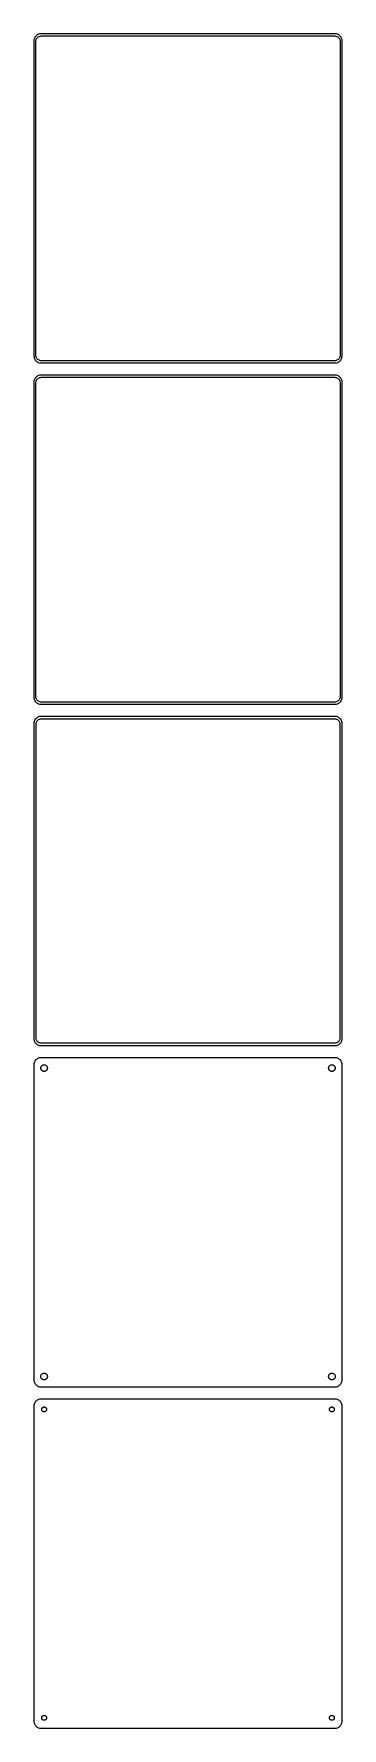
# Model space of a CAD drawing. Header units: metres. Extents: x -112 to 112, y 876 to 2112.
import ezdxf

# ---------------------------------------------------------------- set-up
doc = ezdxf.new("R2010")
doc.units = ezdxf.units.M

msp = doc.modelspace()

# ---------------------------------------------------------------- linework, layer by layer
for p, q in [((-112.461, 2107.63), (-112.5, 2107)), ((-112.5, 2107), (-112.5, 1877)), ((-112.343, 2108.24), (-112.461, 2107.63)), ((-112.149, 2108.84), (-112.343, 2108.24)), ((-111.882, 2109.41), (-112.149, 2108.84)), ((-111.545, 2109.94), (-111.882, 2109.41)), ((-111.145, 2110.42), (-111.545, 2109.94)), ((-110.687, 2110.85), (-111.145, 2110.42)), ((-111, 2106.5), (-110.968, 2107)), ((-111, 1877.5), (-111, 2106.5)), ((-110.968, 2107), (-110.874, 2107.49)), ((-110.874, 2107.49), (-110.719, 2107.97)), ((-110.719, 2107.97), (-110.505, 2108.43)), ((-110.179, 2111.22), (-110.687, 2110.85)), ((-110.505, 2108.43), (-110.236, 2108.85)), ((-110.236, 2108.85), (-109.916, 2109.24)), ((-109.629, 2111.52), (-110.179, 2111.22)), ((-109.916, 2109.24), (-109.55, 2109.58)), ((-109.045, 2111.76), (-109.629, 2111.52)), ((-109.55, 2109.58), (-109.143, 2109.88)), ((-109.143, 2109.88), (-108.703, 2110.12)), ((-108.437, 2111.91), (-109.045, 2111.76)), ((-108.703, 2110.12), (-108.236, 2110.3)), ((-107.814, 2111.99), (-108.437, 2111.91)), ((-108.236, 2110.3), (-107.75, 2110.43)), ((107.814, 2111.99), (-107.814, 2111.99)), ((-107.75, 2110.43), (-107.251, 2110.49)), ((-107.251, 2110.49), (107.251, 2110.49)), ((107.251, 2110.49), (107.75, 2110.43)), ((107.75, 2110.43), (108.236, 2110.3)), ((108.437, 2111.91), (107.814, 2111.99)), ((108.236, 2110.3), (108.703, 2110.12)), ((109.045, 2111.76), (108.437, 2111.91)), ((108.703, 2110.12), (109.143, 2109.88)), ((109.629, 2111.52), (109.045, 2111.76)), ((109.143, 2109.88), (109.55, 2109.58)), ((109.55, 2109.58), (109.916, 2109.24)), ((110.179, 2111.22), (109.629, 2111.52)), ((109.916, 2109.24), (110.236, 2108.85)), ((110.687, 2110.85), (110.179, 2111.22)), ((110.236, 2108.85), (110.505, 2108.43)), ((110.505, 2108.43), (110.719, 2107.97)), ((111.145, 2110.42), (110.687, 2110.85)), ((110.719, 2107.97), (110.874, 2107.49)), ((110.874, 2107.49), (110.968, 2107)), ((110.968, 2107), (111, 2106.5)), ((111, 2106.5), (111, 1877.5)), ((111.545, 2109.94), (111.145, 2110.42)), ((111.882, 2109.41), (111.545, 2109.94)), ((112.149, 2108.84), (111.882, 2109.41)), ((112.343, 2108.24), (112.149, 2108.84)), ((112.461, 2107.63), (112.343, 2108.24)), ((112.5, 2107), (112.461, 2107.63)), ((112.5, 1877), (112.5, 2107)), ((-112.5, 1877), (-112.461, 1876.37)), ((-112.461, 1876.37), (-112.343, 1875.76)), ((-112.343, 1875.76), (-112.149, 1875.16)), ((-112.149, 1875.16), (-111.882, 1874.59)), ((-111.882, 1874.59), (-111.545, 1874.06)), ((-111.545, 1874.06), (-111.145, 1873.58)), ((-111.145, 1873.58), (-110.687, 1873.15)), ((-110.968, 1877), (-111, 1877.5)), ((-110.874, 1876.51), (-110.968, 1877)), ((-110.719, 1876.03), (-110.874, 1876.51)), ((-110.505, 1875.57), (-110.719, 1876.03)), ((-110.687, 1873.15), (-110.179, 1872.78)), ((-110.236, 1875.15), (-110.505, 1875.57)), ((-109.916, 1874.76), (-110.236, 1875.15)), ((-110.179, 1872.78), (-109.629, 1872.48)), ((-109.55, 1874.42), (-109.916, 1874.76)), ((-109.629, 1872.48), (-109.045, 1872.24)), ((-109.143, 1874.12), (-109.55, 1874.42)), ((-108.703, 1873.88), (-109.143, 1874.12)), ((-109.045, 1872.24), (-108.437, 1872.09)), ((-108.236, 1873.7), (-108.703, 1873.88)), ((-108.437, 1872.09), (-107.814, 1872.01)), ((-107.75, 1873.57), (-108.236, 1873.7)), ((-107.814, 1872.01), (107.814, 1872.01)), ((-107.251, 1873.51), (-107.75, 1873.57)), ((107.251, 1873.51), (-107.251, 1873.51)), ((107.75, 1873.57), (107.251, 1873.51)), ((108.236, 1873.7), (107.75, 1873.57)), ((107.814, 1872.01), (108.437, 1872.09)), ((108.703, 1873.88), (108.236, 1873.7)), ((108.437, 1872.09), (109.045, 1872.24)), ((109.143, 1874.12), (108.703, 1873.88)), ((109.045, 1872.24), (109.629, 1872.48)), ((109.55, 1874.42), (109.143, 1874.12)), ((109.916, 1874.76), (109.55, 1874.42)), ((109.629, 1872.48), (110.179, 1872.78)), ((110.236, 1875.15), (109.916, 1874.76)), ((110.179, 1872.78), (110.687, 1873.15)), ((110.505, 1875.57), (110.236, 1875.15)), ((110.719, 1876.03), (110.505, 1875.57)), ((110.687, 1873.15), (111.145, 1873.58)), ((110.874, 1876.51), (110.719, 1876.03)), ((110.968, 1877), (110.874, 1876.51)), ((111, 1877.5), (110.968, 1877)), ((111.145, 1873.58), (111.545, 1874.06)), ((111.545, 1874.06), (111.882, 1874.59)), ((111.882, 1874.59), (112.149, 1875.16)), ((112.149, 1875.16), (112.343, 1875.76)), ((112.343, 1875.76), (112.461, 1876.37)), ((112.461, 1876.37), (112.5, 1877)), ((-112.461, 1858.63), (-112.5, 1858)), ((-112.5, 1858), (-112.5, 1628)), ((-112.343, 1859.24), (-112.461, 1858.63)), ((-112.149, 1859.84), (-112.343, 1859.24)), ((-111.882, 1860.41), (-112.149, 1859.84)), ((-111.545, 1860.94), (-111.882, 1860.41)), ((-111.145, 1861.42), (-111.545, 1860.94)), ((-110.687, 1861.85), (-111.145, 1861.42)), ((-111, 1857.5), (-110.968, 1858)), ((-111, 1628.5), (-111, 1857.5)), ((-110.968, 1858), (-110.874, 1858.49)), ((-110.874, 1858.49), (-110.719, 1858.97)), ((-110.719, 1858.97), (-110.505, 1859.43)), ((-110.179, 1862.22), (-110.687, 1861.85)), ((-110.505, 1859.43), (-110.236, 1859.85)), ((-110.236, 1859.85), (-109.916, 1860.24)), ((-109.629, 1862.52), (-110.179, 1862.22)), ((-109.916, 1860.24), (-109.55, 1860.58)), ((-109.045, 1862.76), (-109.629, 1862.52)), ((-109.55, 1860.58), (-109.143, 1860.88)), ((-109.143, 1860.88), (-108.703, 1861.12)), ((-108.437, 1862.91), (-109.045, 1862.76)), ((-108.703, 1861.12), (-108.236, 1861.3)), ((-107.814, 1862.99), (-108.437, 1862.91)), ((-108.236, 1861.3), (-107.75, 1861.43)), ((107.814, 1862.99), (-107.814, 1862.99)), ((-107.75, 1861.43), (-107.251, 1861.49)), ((-107.251, 1861.49), (107.251, 1861.49)), ((107.251, 1861.49), (107.75, 1861.43)), ((107.75, 1861.43), (108.236, 1861.3)), ((108.437, 1862.91), (107.814, 1862.99)), ((108.236, 1861.3), (108.703, 1861.12)), ((109.045, 1862.76), (108.437, 1862.91)), ((108.703, 1861.12), (109.143, 1860.88)), ((109.629, 1862.52), (109.045, 1862.76)), ((109.143, 1860.88), (109.55, 1860.58)), ((109.55, 1860.58), (109.916, 1860.24)), ((110.179, 1862.22), (109.629, 1862.52)), ((109.916, 1860.24), (110.236, 1859.85)), ((110.687, 1861.85), (110.179, 1862.22)), ((110.236, 1859.85), (110.505, 1859.43)), ((110.505, 1859.43), (110.719, 1858.97)), ((111.145, 1861.42), (110.687, 1861.85)), ((110.719, 1858.97), (110.874, 1858.49)), ((110.874, 1858.49), (110.968, 1858)), ((110.968, 1858), (111, 1857.5)), ((111, 1857.5), (111, 1628.5)), ((111.545, 1860.94), (111.145, 1861.42)), ((111.882, 1860.41), (111.545, 1860.94)), ((112.149, 1859.84), (111.882, 1860.41)), ((112.343, 1859.24), (112.149, 1859.84)), ((112.461, 1858.63), (112.343, 1859.24)), ((112.5, 1858), (112.461, 1858.63)), ((112.5, 1628), (112.5, 1858)), ((-112.5, 1628), (-112.461, 1627.37)), ((-112.461, 1627.37), (-112.343, 1626.76)), ((-112.343, 1626.76), (-112.149, 1626.16)), ((-112.149, 1626.16), (-111.882, 1625.59)), ((-111.882, 1625.59), (-111.545, 1625.06)), ((-111.545, 1625.06), (-111.145, 1624.58)), ((-111.145, 1624.58), (-110.687, 1624.15)), ((-110.968, 1628), (-111, 1628.5)), ((-110.874, 1627.51), (-110.968, 1628)), ((-110.719, 1627.03), (-110.874, 1627.51)), ((-110.505, 1626.57), (-110.719, 1627.03)), ((-110.687, 1624.15), (-110.179, 1623.78)), ((-110.236, 1626.15), (-110.505, 1626.57)), ((-109.916, 1625.76), (-110.236, 1626.15)), ((-110.179, 1623.78), (-109.629, 1623.48)), ((-109.55, 1625.42), (-109.916, 1625.76)), ((-109.629, 1623.48), (-109.045, 1623.24)), ((-109.143, 1625.12), (-109.55, 1625.42)), ((-108.703, 1624.88), (-109.143, 1625.12)), ((-109.045, 1623.24), (-108.437, 1623.09)), ((-108.236, 1624.7), (-108.703, 1624.88)), ((-108.437, 1623.09), (-107.814, 1623.01)), ((-107.75, 1624.57), (-108.236, 1624.7)), ((-107.814, 1623.01), (107.814, 1623.01)), ((-107.251, 1624.51), (-107.75, 1624.57)), ((107.251, 1624.51), (-107.251, 1624.51)), ((107.75, 1624.57), (107.251, 1624.51)), ((108.236, 1624.7), (107.75, 1624.57)), ((107.814, 1623.01), (108.437, 1623.09)), ((108.703, 1624.88), (108.236, 1624.7)), ((108.437, 1623.09), (109.045, 1623.24)), ((109.143, 1625.12), (108.703, 1624.88)), ((109.045, 1623.24), (109.629, 1623.48)), ((109.55, 1625.42), (109.143, 1625.12)), ((109.916, 1625.76), (109.55, 1625.42)), ((109.629, 1623.48), (110.179, 1623.78)), ((110.236, 1626.15), (109.916, 1625.76)), ((110.179, 1623.78), (110.687, 1624.15)), ((110.505, 1626.57), (110.236, 1626.15)), ((110.719, 1627.03), (110.505, 1626.57)), ((110.687, 1624.15), (111.145, 1624.58)), ((110.874, 1627.51), (110.719, 1627.03)), ((110.968, 1628), (110.874, 1627.51)), ((111, 1628.5), (110.968, 1628)), ((111.145, 1624.58), (111.545, 1625.06)), ((111.545, 1625.06), (111.882, 1625.59)), ((111.882, 1625.59), (112.149, 1626.16)), ((112.149, 1626.16), (112.343, 1626.76)), ((112.343, 1626.76), (112.461, 1627.37)), ((112.461, 1627.37), (112.5, 1628)), ((-112.461, 1609.63), (-112.5, 1609)), ((-112.5, 1609), (-112.5, 1379)), ((-112.343, 1610.24), (-112.461, 1609.63)), ((-112.149, 1610.84), (-112.343, 1610.24)), ((-111.882, 1611.41), (-112.149, 1610.84)), ((-111.545, 1611.94), (-111.882, 1611.41)), ((-111.145, 1612.42), (-111.545, 1611.94)), ((-110.687, 1612.85), (-111.145, 1612.42)), ((-110.873, 1608.5), (-110.842, 1608.99)), ((-110.873, 1379.5), (-110.873, 1608.5)), ((-110.842, 1608.99), (-110.751, 1609.46)), ((-110.751, 1609.46), (-110.601, 1609.93)), ((-110.179, 1613.22), (-110.687, 1612.85)), ((-110.601, 1609.93), (-110.394, 1610.37)), ((-110.394, 1610.37), (-110.133, 1610.78)), ((-109.629, 1613.52), (-110.179, 1613.22)), ((-110.133, 1610.78), (-109.823, 1611.15)), ((-109.823, 1611.15), (-109.469, 1611.48)), ((-109.045, 1613.76), (-109.629, 1613.52)), ((-109.469, 1611.48), (-109.075, 1611.77)), ((-109.075, 1611.77), (-108.649, 1612)), ((-108.437, 1613.91), (-109.045, 1613.76)), ((-108.649, 1612), (-108.197, 1612.18)), ((-107.814, 1613.99), (-108.437, 1613.91)), ((-108.197, 1612.18), (-107.726, 1612.3)), ((107.814, 1613.99), (-107.814, 1613.99)), ((-107.726, 1612.3), (-107.243, 1612.36)), ((-107.243, 1612.36), (107.243, 1612.36)), ((107.243, 1612.36), (107.726, 1612.3)), ((107.726, 1612.3), (108.197, 1612.18)), ((108.437, 1613.91), (107.814, 1613.99)), ((108.197, 1612.18), (108.649, 1612)), ((109.045, 1613.76), (108.437, 1613.91)), ((108.649, 1612), (109.075, 1611.77)), ((109.629, 1613.52), (109.045, 1613.76)), ((109.075, 1611.77), (109.469, 1611.48)), ((109.469, 1611.48), (109.823, 1611.15)), ((110.179, 1613.22), (109.629, 1613.52)), ((109.823, 1611.15), (110.133, 1610.78)), ((110.133, 1610.78), (110.394, 1610.37)), ((110.687, 1612.85), (110.179, 1613.22)), ((110.394, 1610.37), (110.601, 1609.93)), ((110.601, 1609.93), (110.751, 1609.46)), ((111.145, 1612.42), (110.687, 1612.85)), ((110.751, 1609.46), (110.842, 1608.99)), ((110.842, 1608.99), (110.873, 1608.5)), ((110.873, 1608.5), (110.873, 1379.5)), ((111.545, 1611.94), (111.145, 1612.42)), ((111.882, 1611.41), (111.545, 1611.94)), ((112.149, 1610.84), (111.882, 1611.41)), ((112.343, 1610.24), (112.149, 1610.84)), ((112.461, 1609.63), (112.343, 1610.24)), ((112.5, 1609), (112.461, 1609.63)), ((112.5, 1379), (112.5, 1609)), ((-112.5, 1379), (-112.461, 1378.37)), ((-112.461, 1378.37), (-112.343, 1377.76)), ((-112.343, 1377.76), (-112.149, 1377.16)), ((-112.149, 1377.16), (-111.882, 1376.59)), ((-111.882, 1376.59), (-111.545, 1376.06)), ((-111.545, 1376.06), (-111.145, 1375.58)), ((-111.145, 1375.58), (-110.687, 1375.15)), ((-110.842, 1379.01), (-110.873, 1379.5)), ((-110.751, 1378.54), (-110.842, 1379.01)), ((-110.601, 1378.07), (-110.751, 1378.54)), ((-110.687, 1375.15), (-110.179, 1374.78)), ((-110.394, 1377.63), (-110.601, 1378.07)), ((-110.133, 1377.22), (-110.394, 1377.63)), ((-110.179, 1374.78), (-109.629, 1374.48)), ((-109.823, 1376.85), (-110.133, 1377.22)), ((-109.469, 1376.52), (-109.823, 1376.85)), ((-109.629, 1374.48), (-109.045, 1374.24)), ((-109.075, 1376.23), (-109.469, 1376.52)), ((-108.649, 1376), (-109.075, 1376.23)), ((-109.045, 1374.24), (-108.437, 1374.09)), ((-108.197, 1375.82), (-108.649, 1376)), ((-108.437, 1374.09), (-107.814, 1374.01)), ((-107.726, 1375.7), (-108.197, 1375.82)), ((-107.814, 1374.01), (107.814, 1374.01)), ((-107.243, 1375.64), (-107.726, 1375.7)), ((107.243, 1375.64), (-107.243, 1375.64)), ((107.726, 1375.7), (107.243, 1375.64)), ((108.197, 1375.82), (107.726, 1375.7)), ((107.814, 1374.01), (108.437, 1374.09)), ((108.649, 1376), (108.197, 1375.82)), ((108.437, 1374.09), (109.045, 1374.24)), ((109.075, 1376.23), (108.649, 1376)), ((109.045, 1374.24), (109.629, 1374.48)), ((109.469, 1376.52), (109.075, 1376.23)), ((109.823, 1376.85), (109.469, 1376.52)), ((109.629, 1374.48), (110.179, 1374.78)), ((110.133, 1377.22), (109.823, 1376.85)), ((110.394, 1377.63), (110.133, 1377.22)), ((110.179, 1374.78), (110.687, 1375.15)), ((110.601, 1378.07), (110.394, 1377.63)), ((110.751, 1378.54), (110.601, 1378.07)), ((110.687, 1375.15), (111.145, 1375.58)), ((110.842, 1379.01), (110.751, 1378.54)), ((110.873, 1379.5), (110.842, 1379.01)), ((111.145, 1375.58), (111.545, 1376.06)), ((111.545, 1376.06), (111.882, 1376.59)), ((111.882, 1376.59), (112.149, 1377.16)), ((112.149, 1377.16), (112.343, 1377.76)), ((112.343, 1377.76), (112.461, 1378.37)), ((112.461, 1378.37), (112.5, 1379)), ((-112.461, 1360.63), (-112.5, 1360)), ((-112.5, 1360), (-112.5, 1130)), ((-112.343, 1361.24), (-112.461, 1360.63)), ((-112.149, 1361.84), (-112.343, 1361.24)), ((-111.882, 1362.41), (-112.149, 1361.84)), ((-111.545, 1362.94), (-111.882, 1362.41)), ((-111.145, 1363.42), (-111.545, 1362.94)), ((-110.687, 1363.85), (-111.145, 1363.42)), ((-110.179, 1364.22), (-110.687, 1363.85)), ((-109.629, 1364.52), (-110.179, 1364.22)), ((-109.045, 1364.76), (-109.629, 1364.52)), ((-108.437, 1364.91), (-109.045, 1364.76)), ((-107.814, 1364.99), (-108.437, 1364.91)), ((107.814, 1364.99), (-107.814, 1364.99)), ((-106.286, 1359.53), (-106.022, 1359.67)), ((-106.022, 1359.67), (-105.742, 1359.78)), ((-105.742, 1359.78), (-105.45, 1359.86)), ((-105.45, 1359.86), (-105.151, 1359.9)), ((-105.151, 1359.9), (-104.849, 1359.9)), ((-104.849, 1359.9), (-104.55, 1359.86)), ((-104.55, 1359.86), (-104.258, 1359.78)), ((-104.258, 1359.78), (-103.978, 1359.67)), ((-103.978, 1359.67), (-103.714, 1359.53)), ((103.714, 1359.53), (103.978, 1359.67)), ((103.978, 1359.67), (104.258, 1359.78)), ((104.258, 1359.78), (104.55, 1359.86)), ((104.55, 1359.86), (104.849, 1359.9)), ((104.849, 1359.9), (105.151, 1359.9)), ((105.151, 1359.9), (105.45, 1359.86)), ((105.45, 1359.86), (105.742, 1359.78)), ((105.742, 1359.78), (106.022, 1359.67)), ((106.022, 1359.67), (106.286, 1359.53)), ((108.437, 1364.91), (107.814, 1364.99)), ((109.045, 1364.76), (108.437, 1364.91)), ((109.629, 1364.52), (109.045, 1364.76)), ((110.179, 1364.22), (109.629, 1364.52)), ((110.687, 1363.85), (110.179, 1364.22)), ((111.145, 1363.42), (110.687, 1363.85)), ((111.545, 1362.94), (111.145, 1363.42)), ((111.882, 1362.41), (111.545, 1362.94)), ((112.149, 1361.84), (111.882, 1362.41)), ((112.343, 1361.24), (112.149, 1361.84)), ((112.461, 1360.63), (112.343, 1361.24)), ((112.5, 1360), (112.461, 1360.63)), ((112.5, 1130), (112.5, 1360)), ((-107.4, 1357.5), (-107.381, 1357.8)), ((-107.381, 1357.2), (-107.4, 1357.5)), ((-107.381, 1357.8), (-107.325, 1358.1)), ((-107.325, 1356.9), (-107.381, 1357.2)), ((-107.325, 1358.1), (-107.231, 1358.38)), ((-107.231, 1356.62), (-107.325, 1356.9)), ((-107.231, 1358.38), (-107.103, 1358.66)), ((-107.103, 1356.34), (-107.231, 1356.62)), ((-107.103, 1358.66), (-106.942, 1358.91)), ((-106.942, 1356.09), (-107.103, 1356.34)), ((-106.942, 1358.91), (-106.75, 1359.14)), ((-106.75, 1355.86), (-106.942, 1356.09)), ((-106.75, 1359.14), (-106.53, 1359.35)), ((-106.53, 1355.65), (-106.75, 1355.86)), ((-106.53, 1359.35), (-106.286, 1359.53)), ((-106.286, 1355.47), (-106.53, 1355.65)), ((-106.022, 1355.33), (-106.286, 1355.47)), ((-105.742, 1355.22), (-106.022, 1355.33)), ((-105.45, 1355.14), (-105.742, 1355.22)), ((-105.151, 1355.1), (-105.45, 1355.14)), ((-104.849, 1355.1), (-105.151, 1355.1)), ((-104.55, 1355.14), (-104.849, 1355.1)), ((-104.258, 1355.22), (-104.55, 1355.14)), ((-103.978, 1355.33), (-104.258, 1355.22)), ((-103.714, 1355.47), (-103.978, 1355.33)), ((-103.714, 1359.53), (-103.47, 1359.35)), ((-103.47, 1355.65), (-103.714, 1355.47)), ((-103.47, 1359.35), (-103.25, 1359.14)), ((-103.25, 1355.86), (-103.47, 1355.65)), ((-103.25, 1359.14), (-103.058, 1358.91)), ((-103.058, 1356.09), (-103.25, 1355.86)), ((-103.058, 1358.91), (-102.897, 1358.66)), ((-102.897, 1356.34), (-103.058, 1356.09)), ((-102.897, 1358.66), (-102.769, 1358.38)), ((-102.769, 1356.62), (-102.897, 1356.34)), ((-102.769, 1358.38), (-102.675, 1358.1)), ((-102.675, 1356.9), (-102.769, 1356.62)), ((-102.675, 1358.1), (-102.619, 1357.8)), ((-102.619, 1357.2), (-102.675, 1356.9)), ((-102.619, 1357.8), (-102.6, 1357.5)), ((-102.6, 1357.5), (-102.619, 1357.2)), ((102.6, 1357.5), (102.619, 1357.8)), ((102.619, 1357.2), (102.6, 1357.5)), ((102.619, 1357.8), (102.675, 1358.1)), ((102.675, 1356.9), (102.619, 1357.2)), ((102.675, 1358.1), (102.769, 1358.38)), ((102.769, 1356.62), (102.675, 1356.9)), ((102.769, 1358.38), (102.897, 1358.66)), ((102.897, 1356.34), (102.769, 1356.62)), ((102.897, 1358.66), (103.058, 1358.91)), ((103.058, 1356.09), (102.897, 1356.34)), ((103.058, 1358.91), (103.25, 1359.14)), ((103.25, 1355.86), (103.058, 1356.09)), ((103.25, 1359.14), (103.47, 1359.35)), ((103.47, 1355.65), (103.25, 1355.86)), ((103.47, 1359.35), (103.714, 1359.53)), ((103.714, 1355.47), (103.47, 1355.65)), ((103.978, 1355.33), (103.714, 1355.47)), ((104.258, 1355.22), (103.978, 1355.33)), ((104.55, 1355.14), (104.258, 1355.22)), ((104.849, 1355.1), (104.55, 1355.14)), ((105.151, 1355.1), (104.849, 1355.1)), ((105.45, 1355.14), (105.151, 1355.1)), ((105.742, 1355.22), (105.45, 1355.14)), ((106.022, 1355.33), (105.742, 1355.22)), ((106.286, 1355.47), (106.022, 1355.33)), ((106.286, 1359.53), (106.53, 1359.35)), ((106.53, 1355.65), (106.286, 1355.47)), ((106.53, 1359.35), (106.75, 1359.14)), ((106.75, 1355.86), (106.53, 1355.65)), ((106.75, 1359.14), (106.942, 1358.91)), ((106.942, 1356.09), (106.75, 1355.86)), ((106.942, 1358.91), (107.103, 1358.66)), ((107.103, 1356.34), (106.942, 1356.09)), ((107.103, 1358.66), (107.231, 1358.38)), ((107.231, 1356.62), (107.103, 1356.34)), ((107.231, 1358.38), (107.325, 1358.1)), ((107.325, 1356.9), (107.231, 1356.62)), ((107.325, 1358.1), (107.381, 1357.8)), ((107.381, 1357.2), (107.325, 1356.9)), ((107.381, 1357.8), (107.4, 1357.5)), ((107.4, 1357.5), (107.381, 1357.2)), ((-112.5, 1130), (-112.461, 1129.37)), ((-112.461, 1129.37), (-112.343, 1128.76)), ((-112.343, 1128.76), (-112.149, 1128.16)), ((-112.149, 1128.16), (-111.882, 1127.59)), ((-111.882, 1127.59), (-111.545, 1127.06)), ((-111.545, 1127.06), (-111.145, 1126.58)), ((-111.145, 1126.58), (-110.687, 1126.15)), ((-110.687, 1126.15), (-110.179, 1125.78)), ((-110.179, 1125.78), (-109.629, 1125.48)), ((-109.629, 1125.48), (-109.045, 1125.24)), ((-109.045, 1125.24), (-108.437, 1125.09)), ((-108.437, 1125.09), (-107.814, 1125.01)), ((-107.814, 1125.01), (107.814, 1125.01)), ((-107.4, 1132.5), (-107.381, 1132.8)), ((-107.381, 1132.2), (-107.4, 1132.5)), ((-107.381, 1132.8), (-107.325, 1133.1)), ((-107.325, 1131.9), (-107.381, 1132.2)), ((-107.325, 1133.1), (-107.231, 1133.38)), ((-107.231, 1131.62), (-107.325, 1131.9)), ((-107.231, 1133.38), (-107.103, 1133.66)), ((-107.103, 1131.34), (-107.231, 1131.62)), ((-107.103, 1133.66), (-106.942, 1133.91)), ((-106.942, 1131.09), (-107.103, 1131.34)), ((-106.942, 1133.91), (-106.75, 1134.14)), ((-106.75, 1130.86), (-106.942, 1131.09)), ((-106.75, 1134.14), (-106.53, 1134.35)), ((-106.53, 1130.65), (-106.75, 1130.86)), ((-106.53, 1134.35), (-106.286, 1134.53)), ((-106.286, 1130.47), (-106.53, 1130.65)), ((-106.286, 1134.53), (-106.022, 1134.67)), ((-106.022, 1130.33), (-106.286, 1130.47)), ((-106.022, 1134.67), (-105.742, 1134.78)), ((-105.742, 1130.22), (-106.022, 1130.33)), ((-105.742, 1134.78), (-105.45, 1134.86)), ((-105.45, 1130.14), (-105.742, 1130.22)), ((-105.45, 1134.86), (-105.151, 1134.9)), ((-105.151, 1130.1), (-105.45, 1130.14)), ((-105.151, 1134.9), (-104.849, 1134.9)), ((-104.849, 1130.1), (-105.151, 1130.1)), ((-104.849, 1134.9), (-104.55, 1134.86)), ((-104.55, 1130.14), (-104.849, 1130.1)), ((-104.55, 1134.86), (-104.258, 1134.78)), ((-104.258, 1130.22), (-104.55, 1130.14)), ((-104.258, 1134.78), (-103.978, 1134.67)), ((-103.978, 1130.33), (-104.258, 1130.22)), ((-103.978, 1134.67), (-103.714, 1134.53)), ((-103.714, 1130.47), (-103.978, 1130.33)), ((-103.714, 1134.53), (-103.47, 1134.35)), ((-103.47, 1130.65), (-103.714, 1130.47)), ((-103.47, 1134.35), (-103.25, 1134.14)), ((-103.25, 1130.86), (-103.47, 1130.65)), ((-103.25, 1134.14), (-103.058, 1133.91)), ((-103.058, 1131.09), (-103.25, 1130.86)), ((-103.058, 1133.91), (-102.897, 1133.66)), ((-102.897, 1131.34), (-103.058, 1131.09)), ((-102.897, 1133.66), (-102.769, 1133.38)), ((-102.769, 1131.62), (-102.897, 1131.34)), ((-102.769, 1133.38), (-102.675, 1133.1)), ((-102.675, 1131.9), (-102.769, 1131.62)), ((-102.675, 1133.1), (-102.619, 1132.8)), ((-102.619, 1132.2), (-102.675, 1131.9)), ((-102.619, 1132.8), (-102.6, 1132.5)), ((-102.6, 1132.5), (-102.619, 1132.2)), ((102.6, 1132.5), (102.619, 1132.8)), ((102.619, 1132.2), (102.6, 1132.5)), ((102.619, 1132.8), (102.675, 1133.1)), ((102.675, 1131.9), (102.619, 1132.2)), ((102.675, 1133.1), (102.769, 1133.38)), ((102.769, 1131.62), (102.675, 1131.9)), ((102.769, 1133.38), (102.897, 1133.66)), ((102.897, 1131.34), (102.769, 1131.62)), ((102.897, 1133.66), (103.058, 1133.91)), ((103.058, 1131.09), (102.897, 1131.34)), ((103.058, 1133.91), (103.25, 1134.14)), ((103.25, 1130.86), (103.058, 1131.09)), ((103.25, 1134.14), (103.47, 1134.35)), ((103.47, 1130.65), (103.25, 1130.86)), ((103.47, 1134.35), (103.714, 1134.53)), ((103.714, 1130.47), (103.47, 1130.65)), ((103.714, 1134.53), (103.978, 1134.67)), ((103.978, 1130.33), (103.714, 1130.47)), ((103.978, 1134.67), (104.258, 1134.78)), ((104.258, 1130.22), (103.978, 1130.33)), ((104.258, 1134.78), (104.55, 1134.86)), ((104.55, 1130.14), (104.258, 1130.22)), ((104.55, 1134.86), (104.849, 1134.9)), ((104.849, 1130.1), (104.55, 1130.14)), ((104.849, 1134.9), (105.151, 1134.9)), ((105.151, 1130.1), (104.849, 1130.1)), ((105.151, 1134.9), (105.45, 1134.86)), ((105.45, 1130.14), (105.151, 1130.1)), ((105.45, 1134.86), (105.742, 1134.78)), ((105.742, 1130.22), (105.45, 1130.14)), ((105.742, 1134.78), (106.022, 1134.67)), ((106.022, 1130.33), (105.742, 1130.22)), ((106.022, 1134.67), (106.286, 1134.53)), ((106.286, 1130.47), (106.022, 1130.33)), ((106.286, 1134.53), (106.53, 1134.35)), ((106.53, 1130.65), (106.286, 1130.47)), ((106.53, 1134.35), (106.75, 1134.14)), ((106.75, 1130.86), (106.53, 1130.65)), ((106.75, 1134.14), (106.942, 1133.91)), ((106.942, 1131.09), (106.75, 1130.86)), ((106.942, 1133.91), (107.103, 1133.66)), ((107.103, 1131.34), (106.942, 1131.09)), ((107.103, 1133.66), (107.231, 1133.38)), ((107.231, 1131.62), (107.103, 1131.34)), ((107.231, 1133.38), (107.325, 1133.1)), ((107.325, 1131.9), (107.231, 1131.62)), ((107.325, 1133.1), (107.381, 1132.8)), ((107.381, 1132.2), (107.325, 1131.9)), ((107.381, 1132.8), (107.4, 1132.5)), ((107.4, 1132.5), (107.381, 1132.2)), ((107.814, 1125.01), (108.437, 1125.09)), ((108.437, 1125.09), (109.045, 1125.24)), ((109.045, 1125.24), (109.629, 1125.48)), ((109.629, 1125.48), (110.179, 1125.78)), ((110.179, 1125.78), (110.687, 1126.15)), ((110.687, 1126.15), (111.145, 1126.58)), ((111.145, 1126.58), (111.545, 1127.06)), ((111.545, 1127.06), (111.882, 1127.59)), ((111.882, 1127.59), (112.149, 1128.16)), ((112.149, 1128.16), (112.343, 1128.76)), ((112.343, 1128.76), (112.461, 1129.37)), ((112.461, 1129.37), (112.5, 1130)), ((-112.149, 1112.84), (-112.343, 1112.24)), ((-111.882, 1113.41), (-112.149, 1112.84)), ((-111.545, 1113.94), (-111.882, 1113.41)), ((-111.145, 1114.42), (-111.545, 1113.94)), ((-110.687, 1114.85), (-111.145, 1114.42)), ((-110.179, 1115.22), (-110.687, 1114.85)), ((-109.629, 1115.52), (-110.179, 1115.22)), ((-109.045, 1115.76), (-109.629, 1115.52)), ((-108.437, 1115.91), (-109.045, 1115.76)), ((-107.814, 1115.99), (-108.437, 1115.91)), ((107.814, 1115.99), (-107.814, 1115.99)), ((108.437, 1115.91), (107.814, 1115.99)), ((109.045, 1115.76), (108.437, 1115.91)), ((109.629, 1115.52), (109.045, 1115.76)), ((110.179, 1115.22), (109.629, 1115.52)), ((110.687, 1114.85), (110.179, 1115.22)), ((111.145, 1114.42), (110.687, 1114.85)), ((111.545, 1113.94), (111.145, 1114.42)), ((111.882, 1113.41), (111.545, 1113.94)), ((112.149, 1112.84), (111.882, 1113.41)), ((112.343, 1112.24), (112.149, 1112.84)), ((-112.461, 1111.63), (-112.5, 1111)), ((-112.5, 1111), (-112.5, 881)), ((-112.343, 1112.24), (-112.461, 1111.63)), ((-106.8, 1108.5), (-106.786, 1108.73)), ((-106.786, 1108.27), (-106.8, 1108.5)), ((-106.786, 1108.73), (-106.743, 1108.95)), ((-106.743, 1108.05), (-106.786, 1108.27)), ((-106.743, 1108.95), (-106.674, 1109.16)), ((-106.674, 1107.84), (-106.743, 1108.05)), ((-106.674, 1109.16), (-106.577, 1109.37)), ((-106.577, 1107.63), (-106.674, 1107.84)), ((-106.577, 1109.37), (-106.456, 1109.56)), ((-106.456, 1107.44), (-106.577, 1107.63)), ((-106.456, 1109.56), (-106.312, 1109.73)), ((-106.312, 1107.27), (-106.456, 1107.44)), ((-106.312, 1109.73), (-106.147, 1109.89)), ((-106.147, 1107.11), (-106.312, 1107.27)), ((-106.147, 1109.89), (-105.964, 1110.02)), ((-105.964, 1106.98), (-106.147, 1107.11)), ((-105.964, 1110.02), (-105.766, 1110.13)), ((-105.766, 1106.87), (-105.964, 1106.98)), ((-105.766, 1110.13), (-105.556, 1110.21)), ((-105.556, 1106.79), (-105.766, 1106.87)), ((-105.556, 1110.21), (-105.337, 1110.27)), ((-105.337, 1106.73), (-105.556, 1106.79)), ((-105.337, 1110.27), (-105.113, 1110.3)), ((-105.113, 1106.7), (-105.337, 1106.73)), ((-105.113, 1110.3), (-104.887, 1110.3)), ((-104.887, 1106.7), (-105.113, 1106.7)), ((-104.887, 1110.3), (-104.663, 1110.27)), ((-104.663, 1106.73), (-104.887, 1106.7)), ((-104.663, 1110.27), (-104.444, 1110.21)), ((-104.444, 1106.79), (-104.663, 1106.73)), ((-104.444, 1110.21), (-104.234, 1110.13)), ((-104.234, 1106.87), (-104.444, 1106.79)), ((-104.234, 1110.13), (-104.036, 1110.02)), ((-104.036, 1106.98), (-104.234, 1106.87)), ((-104.036, 1110.02), (-103.853, 1109.89)), ((-103.853, 1107.11), (-104.036, 1106.98)), ((-103.853, 1109.89), (-103.688, 1109.73)), ((-103.688, 1107.27), (-103.853, 1107.11)), ((-103.688, 1109.73), (-103.544, 1109.56)), ((-103.544, 1107.44), (-103.688, 1107.27)), ((-103.544, 1109.56), (-103.423, 1109.37)), ((-103.423, 1107.63), (-103.544, 1107.44)), ((-103.423, 1109.37), (-103.326, 1109.16)), ((-103.326, 1107.84), (-103.423, 1107.63)), ((-103.326, 1109.16), (-103.257, 1108.95)), ((-103.257, 1108.05), (-103.326, 1107.84)), ((-103.257, 1108.95), (-103.214, 1108.73)), ((-103.214, 1108.27), (-103.257, 1108.05)), ((-103.214, 1108.73), (-103.2, 1108.5)), ((-103.2, 1108.5), (-103.214, 1108.27)), ((103.2, 1108.5), (103.214, 1108.73)), ((103.214, 1108.27), (103.2, 1108.5)), ((103.214, 1108.73), (103.257, 1108.95)), ((103.257, 1108.05), (103.214, 1108.27)), ((103.257, 1108.95), (103.326, 1109.16)), ((103.326, 1107.84), (103.257, 1108.05)), ((103.326, 1109.16), (103.423, 1109.37)), ((103.423, 1107.63), (103.326, 1107.84)), ((103.423, 1109.37), (103.544, 1109.56)), ((103.544, 1107.44), (103.423, 1107.63)), ((103.544, 1109.56), (103.688, 1109.73)), ((103.688, 1107.27), (103.544, 1107.44)), ((103.688, 1109.73), (103.853, 1109.89)), ((103.853, 1107.11), (103.688, 1107.27)), ((103.853, 1109.89), (104.036, 1110.02)), ((104.036, 1106.98), (103.853, 1107.11)), ((104.036, 1110.02), (104.234, 1110.13)), ((104.234, 1106.87), (104.036, 1106.98)), ((104.234, 1110.13), (104.444, 1110.21)), ((104.444, 1106.79), (104.234, 1106.87)), ((104.444, 1110.21), (104.663, 1110.27)), ((104.663, 1106.73), (104.444, 1106.79)), ((104.663, 1110.27), (104.887, 1110.3)), ((104.887, 1106.7), (104.663, 1106.73)), ((104.887, 1110.3), (105.113, 1110.3)), ((105.113, 1106.7), (104.887, 1106.7)), ((105.113, 1110.3), (105.337, 1110.27)), ((105.337, 1106.73), (105.113, 1106.7)), ((105.337, 1110.27), (105.556, 1110.21)), ((105.556, 1106.79), (105.337, 1106.73)), ((105.556, 1110.21), (105.766, 1110.13)), ((105.766, 1106.87), (105.556, 1106.79)), ((105.766, 1110.13), (105.964, 1110.02)), ((105.964, 1106.98), (105.766, 1106.87)), ((105.964, 1110.02), (106.147, 1109.89)), ((106.147, 1107.11), (105.964, 1106.98)), ((106.147, 1109.89), (106.312, 1109.73)), ((106.312, 1107.27), (106.147, 1107.11)), ((106.312, 1109.73), (106.456, 1109.56)), ((106.456, 1107.44), (106.312, 1107.27)), ((106.456, 1109.56), (106.577, 1109.37)), ((106.577, 1107.63), (106.456, 1107.44)), ((106.577, 1109.37), (106.674, 1109.16)), ((106.674, 1107.84), (106.577, 1107.63)), ((106.674, 1109.16), (106.743, 1108.95)), ((106.743, 1108.05), (106.674, 1107.84)), ((106.743, 1108.95), (106.786, 1108.73)), ((106.786, 1108.27), (106.743, 1108.05)), ((106.786, 1108.73), (106.8, 1108.5)), ((106.8, 1108.5), (106.786, 1108.27)), ((112.461, 1111.63), (112.343, 1112.24)), ((112.5, 1111), (112.461, 1111.63)), ((112.5, 881), (112.5, 1111)), ((-112.5, 881), (-112.461, 880.373)), ((-112.461, 880.373), (-112.343, 879.757)), ((-112.343, 879.757), (-112.149, 879.159)), ((-112.149, 879.159), (-111.882, 878.591)), ((-111.882, 878.591), (-111.545, 878.061)), ((-111.545, 878.061), (-111.145, 877.577)), ((-111.145, 877.577), (-110.687, 877.147)), ((-106.8, 883.5), (-106.786, 883.726)), ((-106.786, 883.274), (-106.8, 883.5)), ((-106.786, 883.726), (-106.743, 883.948)), ((-106.743, 883.052), (-106.786, 883.274)), ((-106.743, 883.948), (-106.674, 884.163)), ((-106.674, 882.837), (-106.743, 883.052)), ((-106.674, 884.163), (-106.577, 884.367)), ((-106.577, 882.633), (-106.674, 882.837)), ((-106.577, 884.367), (-106.456, 884.558)), ((-106.456, 882.442), (-106.577, 882.633)), ((-106.456, 884.558), (-106.312, 884.732)), ((-106.312, 882.268), (-106.456, 882.442)), ((-106.312, 884.732), (-106.147, 884.887)), ((-106.147, 882.113), (-106.312, 882.268)), ((-106.147, 884.887), (-105.964, 885.02)), ((-105.964, 881.98), (-106.147, 882.113)), ((-105.964, 885.02), (-105.766, 885.129)), ((-105.766, 881.871), (-105.964, 881.98)), ((-105.766, 885.129), (-105.556, 885.212)), ((-105.556, 881.788), (-105.766, 881.871)), ((-105.556, 885.212), (-105.337, 885.268)), ((-105.337, 881.732), (-105.556, 881.788)), ((-105.337, 885.268), (-105.113, 885.296)), ((-105.113, 881.704), (-105.337, 881.732)), ((-105.113, 885.296), (-104.887, 885.296)), ((-104.887, 881.704), (-105.113, 881.704)), ((-104.887, 885.296), (-104.663, 885.268)), ((-104.663, 881.732), (-104.887, 881.704)), ((-104.663, 885.268), (-104.444, 885.212)), ((-104.444, 881.788), (-104.663, 881.732)), ((-104.444, 885.212), (-104.234, 885.129)), ((-104.234, 881.871), (-104.444, 881.788)), ((-104.234, 885.129), (-104.036, 885.02)), ((-104.036, 881.98), (-104.234, 881.871)), ((-104.036, 885.02), (-103.853, 884.887)), ((-103.853, 882.113), (-104.036, 881.98)), ((-103.853, 884.887), (-103.688, 884.732)), ((-103.688, 882.268), (-103.853, 882.113)), ((-103.688, 884.732), (-103.544, 884.558)), ((-103.544, 882.442), (-103.688, 882.268)), ((-103.544, 884.558), (-103.423, 884.367)), ((-103.423, 882.633), (-103.544, 882.442)), ((-103.423, 884.367), (-103.326, 884.163)), ((-103.326, 882.837), (-103.423, 882.633)), ((-103.326, 884.163), (-103.257, 883.948)), ((-103.257, 883.052), (-103.326, 882.837)), ((-103.257, 883.948), (-103.214, 883.726)), ((-103.214, 883.274), (-103.257, 883.052)), ((-103.214, 883.726), (-103.2, 883.5)), ((-103.2, 883.5), (-103.214, 883.274)), ((103.2, 883.5), (103.214, 883.726)), ((103.214, 883.274), (103.2, 883.5)), ((103.214, 883.726), (103.257, 883.948)), ((103.257, 883.052), (103.214, 883.274)), ((103.257, 883.948), (103.326, 884.163)), ((103.326, 882.837), (103.257, 883.052)), ((103.326, 884.163), (103.423, 884.367)), ((103.423, 882.633), (103.326, 882.837)), ((103.423, 884.367), (103.544, 884.558)), ((103.544, 882.442), (103.423, 882.633)), ((103.544, 884.558), (103.688, 884.732)), ((103.688, 882.268), (103.544, 882.442)), ((103.688, 884.732), (103.853, 884.887)), ((103.853, 882.113), (103.688, 882.268)), ((103.853, 884.887), (104.036, 885.02)), ((104.036, 881.98), (103.853, 882.113)), ((104.036, 885.02), (104.234, 885.129)), ((104.234, 881.871), (104.036, 881.98)), ((104.234, 885.129), (104.444, 885.212)), ((104.444, 881.788), (104.234, 881.871)), ((104.444, 885.212), (104.663, 885.268)), ((104.663, 881.732), (104.444, 881.788)), ((104.663, 885.268), (104.887, 885.296)), ((104.887, 881.704), (104.663, 881.732)), ((104.887, 885.296), (105.113, 885.296)), ((105.113, 881.704), (104.887, 881.704)), ((105.113, 885.296), (105.337, 885.268)), ((105.337, 881.732), (105.113, 881.704)), ((105.337, 885.268), (105.556, 885.212)), ((105.556, 881.788), (105.337, 881.732)), ((105.556, 885.212), (105.766, 885.129)), ((105.766, 881.871), (105.556, 881.788)), ((105.766, 885.129), (105.964, 885.02)), ((105.964, 881.98), (105.766, 881.871)), ((105.964, 885.02), (106.147, 884.887)), ((106.147, 882.113), (105.964, 881.98)), ((106.147, 884.887), (106.312, 884.732)), ((106.312, 882.268), (106.147, 882.113)), ((106.312, 884.732), (106.456, 884.558)), ((106.456, 882.442), (106.312, 882.268)), ((106.456, 884.558), (106.577, 884.367)), ((106.577, 882.633), (106.456, 882.442)), ((106.577, 884.367), (106.674, 884.163)), ((106.674, 882.837), (106.577, 882.633)), ((106.674, 884.163), (106.743, 883.948)), ((106.743, 883.052), (106.674, 882.837)), ((106.743, 883.948), (106.786, 883.726)), ((106.786, 883.274), (106.743, 883.052)), ((106.786, 883.726), (106.8, 883.5)), ((106.8, 883.5), (106.786, 883.274)), ((110.687, 877.147), (111.145, 877.577)), ((111.145, 877.577), (111.545, 878.061)), ((111.545, 878.061), (111.882, 878.591)), ((111.882, 878.591), (112.149, 879.159)), ((112.149, 879.159), (112.343, 879.757)), ((112.343, 879.757), (112.461, 880.373)), ((112.461, 880.373), (112.5, 881)), ((-110.687, 877.147), (-110.179, 876.778)), ((-110.179, 876.778), (-109.629, 876.476)), ((-109.629, 876.476), (-109.045, 876.245)), ((-109.045, 876.245), (-108.437, 876.089)), ((-108.437, 876.089), (-107.814, 876.01)), ((-107.814, 876.01), (107.814, 876.01)), ((107.814, 876.01), (108.437, 876.089)), ((108.437, 876.089), (109.045, 876.245)), ((109.045, 876.245), (109.629, 876.476)), ((109.629, 876.476), (110.179, 876.778)), ((110.179, 876.778), (110.687, 877.147))]:
    msp.add_line(p, q)

doc.saveas('drawing.dxf')
